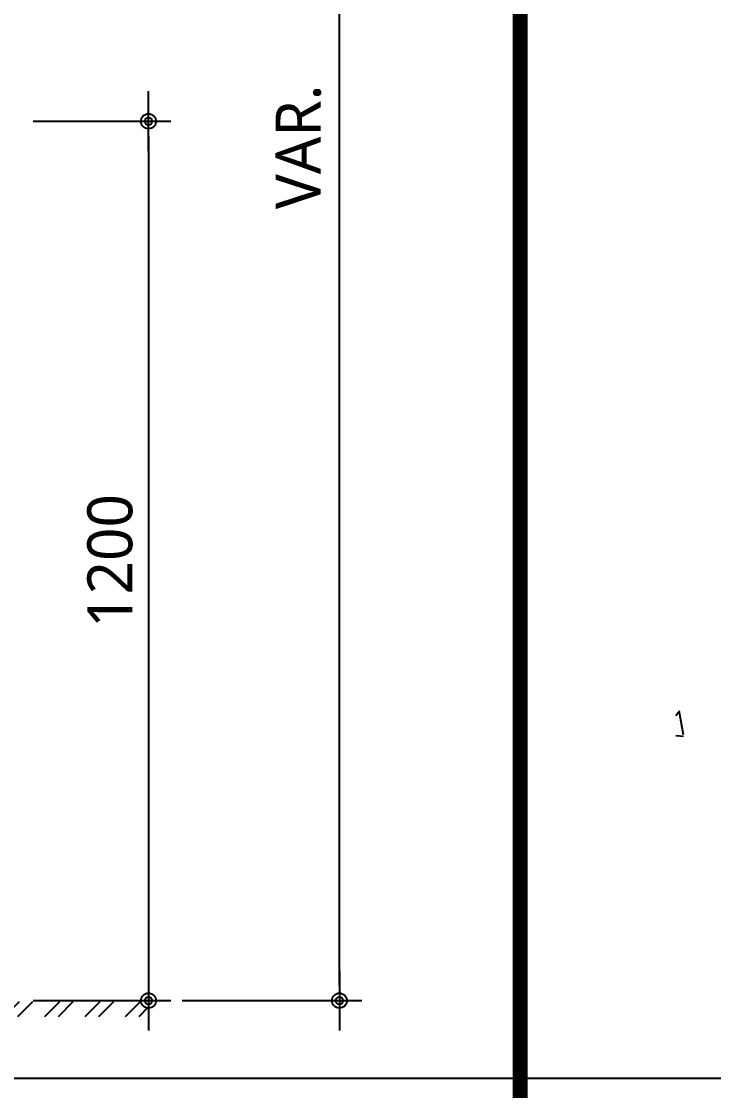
# Model space of a CAD drawing. Extents: x -256 to 8104, y -176 to 5714.
# Drawn here: x 4232 to 4694, y 4116 to 4830 of the extents above; entities that cross this region are included whole.
import ezdxf

# ---------------------------------------------------------------- set-up
doc = ezdxf.new("R2010")
doc.units = 0
doc.header["$LTSCALE"] = 30
doc.layers.get('0').update_dxf_attribs({"linetype": 'CONTINUOUS'})
doc.layers.get('DEFPOINTS').update_dxf_attribs({"linetype": 'CONTINUOUS'})
for name, color, linetype in [('DIM', 7, 'CONTINUOUS'), ('HAT', 8, 'CONTINUOUS'), ('해치', 8, 'CONTINUOUS')]:
    doc.layers.add(name, color=color, linetype=linetype)
doc.styles.add('돋움', font='malgun.ttf')
doc.dimstyles.new('10', dxfattribs={"dimscale": 10, "dimtxt": 3, "dimasz": 1, "dimexe": 1.5, "dimexo": 2, "dimgap": 1, "dimtad": 1, "dimdec": 0, "dimlunit": 6, "dimtxsty": '돋움', "dimblk": 'DIMDOT', "dimcen": -1, "dimdle": 1.5, "dimclrt": 3, "dimazin": 3, "dimtfac": 1, "dimtdec": 0, "dimtix": 1, "dimtmove": 2, "dimatfit": 3, "dimldrblk": 'DIMDOT', "dimarcsym": 0})

# ---------------------------------------------------------------- blocks, each defined once
blk = doc.blocks.new('DIMDOT')
at = {"linetype": 'Continuous'}
blk.add_line((-2, 0), (2, 0), dxfattribs=at)
for radius in [0.5, 0.25]:
    blk.add_circle((0, 0), radius, dxfattribs=at)
blk = doc.blocks.new('*D344')
at = {"layer": 'DEFPOINTS', "color": 0}
for p in [(132575.7981493345, 5073.112767954997), (132575.7981493345, 4486.11276795491), (132672.69795384, 4486.11276795491)]:
    blk.add_point(p, dxfattribs=at)
at = {"layer": 'DIM', "color": 0, "lineweight": -2, "ltscale": 10}
for p, q in [((132595.7981493345, 5073.112767954997), (132687.69795384, 5073.112767954997)), ((132672.69795384, 5063.112767954997), (132672.69795384, 4496.11276795491)), ((132595.7981493345, 4486.11276795491), (132687.69795384, 4486.11276795491))]:
    blk.add_line(p, q, dxfattribs=at)
at = {"layer": 'DIM', "color": 0, "lineweight": -2, "xscale": 10, "yscale": 10, "zscale": 10}
for p, rotation in [((132672.69795384, 5073.112767954997), 90), ((132672.69795384, 4486.11276795491), 270)]:
    blk.add_blockref('DIMDOT', p, dxfattribs=dict(at, rotation=rotation))
at = {"layer": 'DIM', "color": 3, "insert": (132647.1171114487, 4779.612767954954), "char_height": 30, "attachment_point": 5, "rotation": 90, "style": '돋움'}
blk.add_mtext('1200', dxfattribs=at)
blk = doc.blocks.new('*D361')
at = {"layer": 'DEFPOINTS', "color": 0}
for p in [(132675.19795384, 5431.11276795491), (132800.1030496427, 5431.11276795491), (132675.19795384, 4486.11276795491)]:
    blk.add_point(p, dxfattribs=at)
at = {"layer": 'DIM', "color": 0, "lineweight": -2, "ltscale": 10}
for p, q in [((132695.19795384, 5431.11276795491), (132815.1030496427, 5431.11276795491)), ((132800.1030496427, 4496.11276795491), (132800.1030496427, 5421.11276795491)), ((132695.19795384, 4486.11276795491), (132815.1030496427, 4486.11276795491))]:
    blk.add_line(p, q, dxfattribs=at)
at = {"layer": 'DIM', "color": 0, "lineweight": -2, "xscale": 10, "yscale": 10, "zscale": 10}
for p, rotation in [((132800.1030496427, 5431.11276795491), 90), ((132800.1030496427, 4486.11276795491), 270)]:
    blk.add_blockref('DIMDOT', p, dxfattribs=dict(at, rotation=rotation))
at = {"layer": 'DIM', "color": 3, "insert": (132772.8077216695, 5055.998448194943), "char_height": 30, "attachment_point": 5, "rotation": 90, "style": '돋움'}
blk.add_mtext('VAR.', dxfattribs=at)
blk = doc.blocks.new('CRAYON_13', base_point=(128355.5648458948, 310.1473658113382))
at = {"layer": 'HAT'}
h = blk.add_hatch(dxfattribs=at)
h.set_pattern_fill('ANSI32', color=256, scale=2, style=0)
h.set_pattern_definition([(45, (119739.7145769613, 174.887394872414), (-13.47038418160373, 13.47038418160373), []), (45, (119748.6948369614, 174.887394872414), (-13.47038418160373, 13.47038418160373), [])])
h.paths.add_polyline_path([(130979.0545948289, 4475.634902567014), (132672.69795384, 4475.634902567014), (132672.69795384, 4485.634902567014), (130979.0545948289, 4485.634902567014)])
at = {"layer": '해치'}
h = blk.add_hatch(dxfattribs=at)
h.set_pattern_fill('AR-CONC', color=256, style=0)
h.set_pattern_definition([(49.99999999999999, (131595.1107981623, 3210.891164092802), (182.184668996004, -15.93908553890309), [19.05, -209.55]), (355, (131595.1107981623, 3210.891164092802), (-35.24282597566699, 191.05664288218), [15.24, -167.64]), (100.451, (131610.2927981623, 3209.562914092802), (146.9425016659592, 175.1166878202919), [16.19, -178.09]), (46.1842, (131595.1107981623, 3261.691164092801), (271.0790408921299, -42.04232793272715), [28.575, -314.325]), (96.63560000000001, (131617.7006981623, 3258.187664092801), (237.4042344662371, 247.4255558900492), [24.285, -267.135]), (351.1840000000001, (131595.1107981623, 3261.691164092801), (237.4046058139339, 247.4251178605977), [22.86, -251.46]), (21, (131620.5107981623, 3248.991164092801), (151.6148798353833, -102.2655185167625), [19.05, -209.55]), (326.0000000000001, (131620.5107981623, 3248.991164092801), (61.80202834764707, 184.1879661223193), [15.24, -167.64]), (71.4514, (131633.1452981623, 3240.469064092802), (213.4164907701245, 81.92285771605745), [16.19, -178.09]), (37.50000000000001, (131595.1107981623, 3210.891164092802), (3.088603250591817, 84.55503887315311), [0, -165.608, 0, -170.18, 0, -168.275]), (7.499999999999999, (131595.1107981623, 3210.891164092802), (66.81966251030575, 100.1805748181195), [0, -97.02799999999999, 0, -161.798, 0, -64.135]), (327.5, (131538.4687981623, 3210.891164092802), (135.5905951668714, -5.728743992673458), [0, -63.5, 0, -198.12, 0, -262.89]), (317.5, (131513.0687981623, 3210.891164092802), (148.129181386018, 25.42649103333301), [0, -82.55, 0, -131.572, 0, -186.69])])
h.paths.add_polyline_path([(134074.6889909376, 4644.651681222167), (134074.6889909376, 4747.635651598808), (133024.5037899713, 4747.635651598808), (133024.5037899713, 4644.651681222167)])
at = {"color": 8}
blk.add_line((130874.380041781, 4434.308629741463), (134222.2047650871, 4434.308629741463), dxfattribs=at)
at = {"color": 8, "const_width": 10}
blk.add_lwpolyline([(132920.7288468689, 3079.391330320101), (132920.7288468689, 5848.541330320124)], dxfattribs=at)
at = {"layer": 'DIM', "ltscale": 10}
dim = blk.add_linear_dim(base=(132800.1030496427, 5431.11276795491), p1=(132675.19795384, 4486.11276795491), p2=(132675.19795384, 5431.11276795491), angle=90, text='VAR.', dimstyle='10', dxfattribs=at)
dim.commit()
dim.dimension.update_dxf_attribs({"geometry": '*D361', "text_midpoint": (132772.8077216695, 5055.998448194943), "dimtype": 160})
dim = blk.add_linear_dim(base=(132672.69795384, 4486.11276795491), p1=(132575.7981493345, 5073.112767954997), p2=(132575.7981493345, 4486.11276795491), angle=90, text='1200', dimstyle='10', override={"dimtxt": 3, "dimtxsty": '돋움'}, dxfattribs=at)
dim.commit()
dim.dimension.update_dxf_attribs({"geometry": '*D344', "text_midpoint": (132647.1171114487, 4779.612767954954)})

msp = doc.modelspace()

# ---------------------------------------------------------------- block references
msp.add_blockref('CRAYON_13', (0, 0))

doc.saveas('drawing.dxf')
